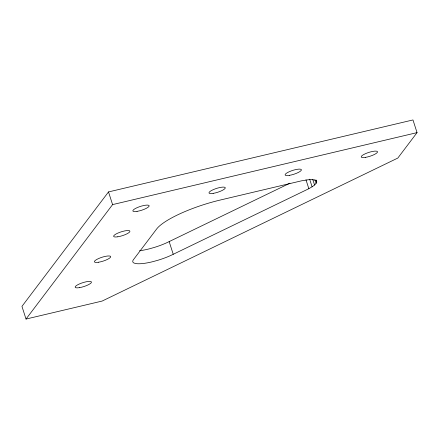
<?xml version="1.0" encoding="UTF-8"?>
<svg xmlns="http://www.w3.org/2000/svg" width="439" height="439" viewBox="0 0 439 439"><rect width="100%" height="100%" fill="white"/><g stroke="black" fill="none" stroke-linecap="round" stroke-linejoin="round"><path stroke-width="0.66" d="M316.755 181.971L316.376 180.852C311.882 178.36 306.362 180.209 301.582 180.808L220.208 200.047A54.815 12.89 -17.8 0 0 156.641 228.999L133.807 259.191A26.291 6.179 -17.8 0 0 134.153 263.104L136.414 263.647A26.291 6.179 -17.8 0 0 153.315 261.545L158.572 260.064A26.291 6.179 -17.8 0 0 173.235 254.28L308.842 188.704C311.712 186.893 315.493 185.384 316.755 181.971L316.146 180.067M108.51 191.925L21.95 306.373L26.022 319.054L102.139 301.061L397.816 158.062L417.05 132.627L412.978 119.946L108.51 191.925L112.582 204.607L26.022 319.054M139.553 250.757A26.291 6.179 -17.8 0 0 149.244 248.864L154.501 247.382A26.291 6.179 -17.8 0 0 169.163 241.598L289.976 183.173M112.582 204.607L417.05 132.627M314.922 179.573L316.146 183.376M312.738 179.31L314.571 185.017M309.66 179.205L312.102 186.816M305.988 179.825L308.842 188.704M169.163 241.598L173.235 254.28M289.274 175.375A8.55 2.008 -17.8 0 0 301.423 169.844A8.55 2.008 -17.8 0 0 289.076 171.792A8.55 2.008 -17.8 0 0 289.274 175.375M98.572 262.231A8.55 2.008 -17.8 0 0 110.716 256.7A8.55 2.008 -17.8 0 0 98.369 258.642A8.55 2.008 -17.8 0 0 98.572 262.231M117.806 236.797A8.55 2.008 -17.8 0 0 129.949 231.265A8.55 2.008 -17.8 0 0 117.603 233.213A8.55 2.008 -17.8 0 0 117.806 236.797M213.156 193.369A8.55 2.008 -17.8 0 0 225.306 187.837A8.55 2.008 -17.8 0 0 212.959 189.785A8.55 2.008 -17.8 0 0 213.156 193.369M137.045 211.368A8.55 2.008 -17.8 0 0 149.189 205.836A8.55 2.008 -17.8 0 0 136.842 207.779A8.55 2.008 -17.8 0 0 137.045 211.368M365.391 157.381A8.55 2.008 -17.8 0 0 377.54 151.85A8.55 2.008 -17.8 0 0 365.193 153.793A8.55 2.008 -17.8 0 0 365.391 157.381M79.333 287.666A8.55 2.008 -17.8 0 0 91.482 282.134A8.55 2.008 -17.8 0 0 79.135 284.077A8.55 2.008 -17.8 0 0 79.333 287.666"/></g></svg>
